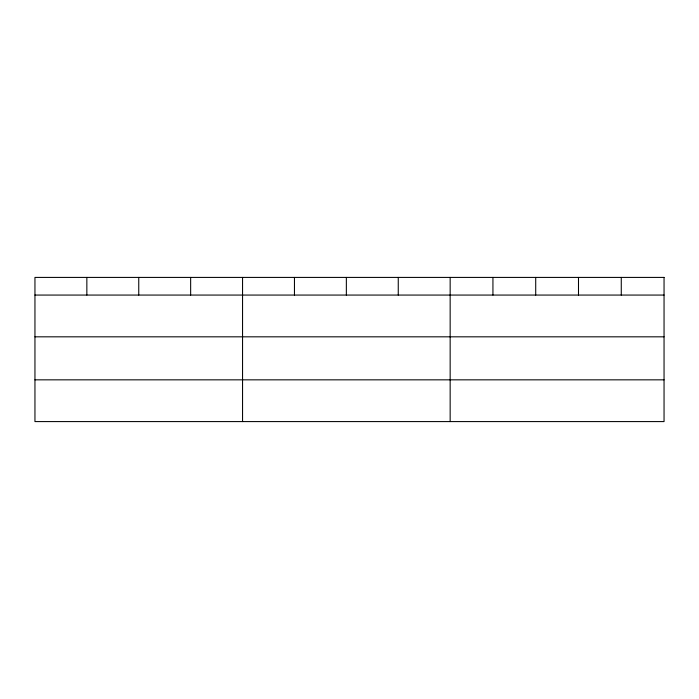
<?xml version="1.0" encoding="UTF-8"?>
<svg xmlns="http://www.w3.org/2000/svg" width="699" height="699" viewBox="0 0 699 699"><rect width="100%" height="100%" fill="white"/><g stroke="black" fill="none" stroke-linecap="round" stroke-linejoin="round"><path stroke-width="1.05" d="M34.95 295.065L664.05 295.065M34.95 336.822L664.05 336.822M34.95 379.837L664.05 379.837M621.271 277.416L621.271 295.065M578.492 277.416L578.492 295.065M535.714 277.416L535.714 295.065M492.935 277.416L492.935 295.065M450.156 277.416L450.156 421.584M398.255 277.416L398.255 295.065M346.354 277.416L346.354 295.065M294.454 277.416L294.454 295.065M242.553 277.416L242.553 421.584M190.652 277.416L190.652 295.065M138.752 277.416L138.752 295.065M86.851 277.416L86.851 295.065M664.05 277.416L34.95 277.416L34.95 421.584L664.05 421.584L664.05 277.416"/></g></svg>
